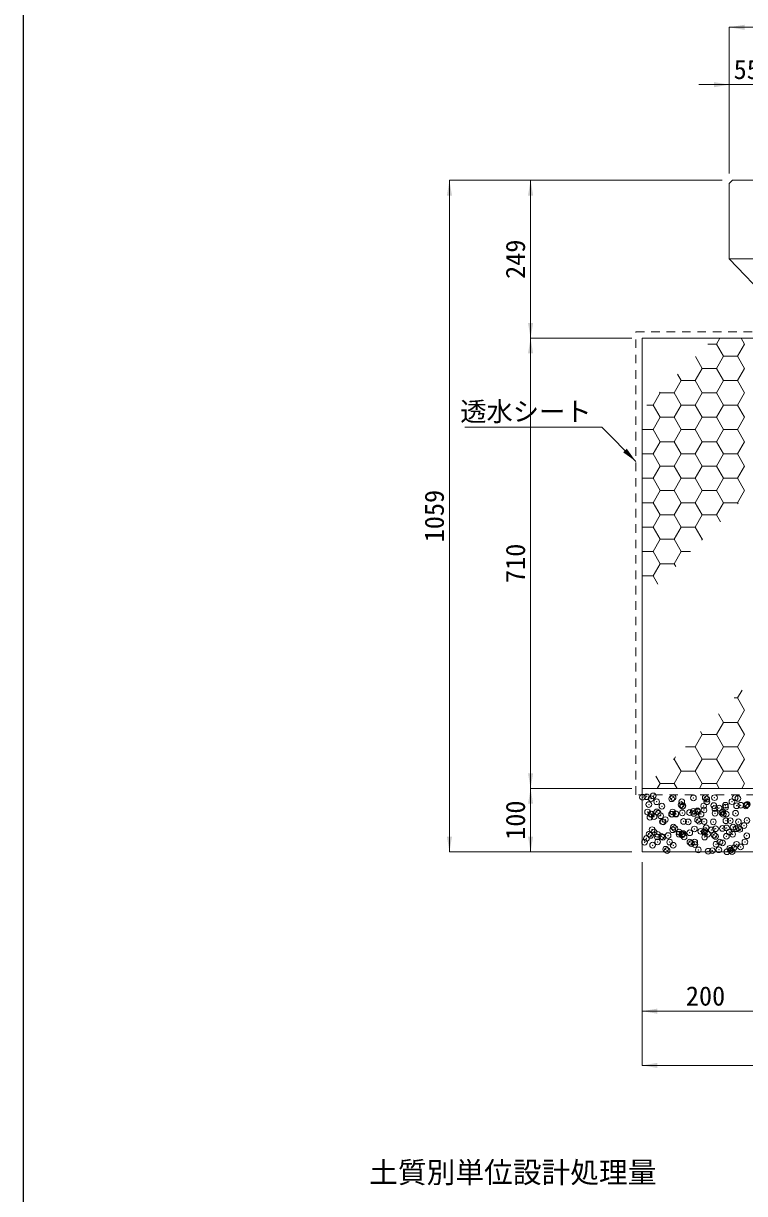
# Model space of a CAD drawing. Units: millimetres at full size. Extents: x 40781 to 122968, y -21714 to -2620.
# Drawn here: x 74005 to 75143, y -7576 to -5731 of the extents above; entities that cross this region are included whole.
import ezdxf
from ezdxf.enums import TextEntityAlignment as Align

# ---------------------------------------------------------------- set-up
doc = ezdxf.new("R2010")
doc.units = ezdxf.units.MM
doc.header["$LTSCALE"] = 18
doc.header["$PDMODE"] = 32
doc.header["$PDSIZE"] = 9
doc.linetypes.add('USER2', pattern=[1.35, 0.75, -0.6])
for name, color, linetype, lineweight in [('0_2', 7, 'Continuous', 9), ('ハッチング', 7, 'Continuous', 5), ('寸法線', 7, 'Continuous', 9), ('本体', 2, 'Continuous', 13), ('枠', 5, 'Continuous', 25)]:
    doc.layers.add(name, color=color, linetype=linetype, lineweight=lineweight)
doc.styles.add('ＭＳ ゴシック', font='')
doc.styles.get('ＭＳ ゴシック').set_extended_font_data('MS Gothic')

# ---------------------------------------------------------------- blocks, each defined once
blk = doc.blocks.new('filled_arrow')
at = {"color": 0, "linetype": 'Continuous', "lineweight": -2}
blk.add_solid([(7.5, 1.25), (0, 0), (7.5, -1.25)], dxfattribs=at)

msp = doc.modelspace()

# ---------------------------------------------------------------- linework, layer by layer
at = {"layer": 'ハッチング'}
for p, q in [((75084.6, -6236.16), (75098.27, -6236.16)), ((75098.27, -6236.16), (75103.56, -6227)), ((75109.39, -6255.41), (75098.27, -6236.16)), ((75131.61, -6255.41), (75142.72, -6236.16)), ((75142.72, -6236.16), (75137.44, -6227)), ((75098.27, -6274.66), (75109.39, -6255.41)), ((75109.39, -6255.41), (75131.61, -6255.41)), ((75142.72, -6274.66), (75131.61, -6255.41)), ((75076.05, -6274.66), (75065.09, -6255.67)), ((75042.71, -6293.9), (75036.91, -6283.85)), ((75064.94, -6293.9), (75076.05, -6274.66)), ((75076.05, -6274.66), (75098.27, -6274.66)), ((75109.39, -6293.9), (75098.27, -6274.66)), ((75131.61, -6293.9), (75142.72, -6274.66)), ((75031.6, -6313.15), (75042.71, -6293.9)), ((75042.71, -6293.9), (75064.94, -6293.9)), ((75076.05, -6313.15), (75064.94, -6293.9)), ((75098.27, -6313.15), (75109.39, -6293.9)), ((75109.39, -6293.9), (75131.61, -6293.9)), ((75142.72, -6313.15), (75131.61, -6293.9)), ((74998.26, -6332.4), (75009.37, -6313.15)), ((75009.37, -6313.15), (75008.73, -6312.03)), ((75009.38, -6313.15), (75031.6, -6313.15)), ((75042.71, -6332.4), (75031.6, -6313.15)), ((75064.94, -6332.4), (75076.05, -6313.15)), ((75076.05, -6313.15), (75098.27, -6313.15)), ((75109.39, -6332.4), (75098.27, -6313.15)), ((75131.61, -6332.4), (75142.72, -6313.15)), ((74988.36, -6332.4), (74998.26, -6332.4)), ((75009.37, -6351.65), (74998.26, -6332.4)), ((75031.6, -6351.65), (75042.71, -6332.4)), ((75042.71, -6332.4), (75064.94, -6332.4)), ((75076.05, -6351.65), (75064.94, -6332.4)), ((75098.27, -6351.65), (75109.39, -6332.4)), ((75109.39, -6332.4), (75131.61, -6332.4)), ((75142.72, -6351.65), (75131.61, -6332.4)), ((74998.26, -6370.89), (75009.37, -6351.65)), ((75009.38, -6351.65), (75031.6, -6351.65)), ((75042.71, -6370.89), (75031.6, -6351.65)), ((75064.94, -6370.89), (75076.05, -6351.65)), ((75076.05, -6351.65), (75098.27, -6351.65)), ((75109.39, -6370.89), (75098.27, -6351.65)), ((75131.61, -6370.89), (75142.72, -6351.65)), ((74981.1, -6370.89), (74998.26, -6370.89)), ((75009.37, -6390.14), (74998.26, -6370.89)), ((75031.6, -6390.14), (75042.71, -6370.89)), ((75042.71, -6370.89), (75064.94, -6370.89)), ((75076.05, -6390.14), (75064.94, -6370.89)), ((75098.27, -6390.14), (75109.39, -6370.89)), ((75109.39, -6370.89), (75131.61, -6370.89)), ((75142.72, -6390.14), (75131.61, -6370.89)), ((74998.26, -6409.39), (75009.37, -6390.14)), ((75009.38, -6390.14), (75031.6, -6390.14)), ((75042.71, -6409.39), (75031.6, -6390.14)), ((75064.94, -6409.39), (75076.05, -6390.14)), ((75076.05, -6390.14), (75098.27, -6390.14)), ((75109.39, -6409.39), (75098.27, -6390.14)), ((75131.61, -6409.39), (75142.72, -6390.14)), ((74981.1, -6409.39), (74998.26, -6409.39)), ((75009.37, -6428.64), (74998.26, -6409.39)), ((75031.6, -6428.64), (75042.71, -6409.39)), ((75042.71, -6409.39), (75064.94, -6409.39)), ((75076.05, -6428.64), (75064.94, -6409.39)), ((75098.27, -6428.64), (75109.39, -6409.39)), ((75109.39, -6409.39), (75131.61, -6409.39)), ((75142.72, -6428.64), (75131.61, -6409.39)), ((74998.26, -6447.88), (75009.37, -6428.64)), ((75009.38, -6428.64), (75031.6, -6428.64)), ((75042.71, -6447.88), (75031.6, -6428.64)), ((75064.94, -6447.88), (75076.05, -6428.64)), ((75076.05, -6428.64), (75098.27, -6428.64)), ((75109.39, -6447.88), (75098.27, -6428.64)), ((75131.61, -6447.88), (75142.72, -6428.64)), ((74981.1, -6447.88), (74998.26, -6447.88)), ((75009.37, -6467.13), (74998.26, -6447.88)), ((75031.6, -6467.13), (75042.71, -6447.88)), ((75042.71, -6447.88), (75064.94, -6447.88)), ((75076.05, -6467.13), (75064.94, -6447.88)), ((75098.27, -6467.13), (75109.39, -6447.88)), ((75109.39, -6447.88), (75131.61, -6447.88)), ((75142.72, -6467.13), (75131.61, -6447.88)), ((74998.26, -6486.38), (75009.37, -6467.13)), ((75009.38, -6467.13), (75031.6, -6467.13)), ((75042.71, -6486.38), (75031.6, -6467.13)), ((75064.94, -6486.38), (75076.05, -6467.13)), ((75076.05, -6467.13), (75098.27, -6467.13)), ((75109.39, -6486.38), (75098.27, -6467.13)), ((75131.61, -6486.38), (75142.72, -6467.13)), ((74981.1, -6486.38), (74998.26, -6486.38)), ((75009.37, -6505.63), (74998.26, -6486.38)), ((75031.6, -6505.63), (75042.71, -6486.38)), ((75042.71, -6486.38), (75064.94, -6486.38)), ((75076.05, -6505.63), (75064.94, -6486.38)), ((75098.27, -6505.63), (75109.39, -6486.38)), ((75109.39, -6486.38), (75131.61, -6486.38)), ((75132.63, -6488.14), (75131.61, -6486.38)), ((74998.26, -6524.87), (75009.37, -6505.63)), ((75009.38, -6505.63), (75031.6, -6505.63)), ((75042.71, -6524.87), (75031.6, -6505.63)), ((75064.94, -6524.87), (75076.05, -6505.63)), ((75076.05, -6505.63), (75098.27, -6505.63)), ((75104.45, -6516.32), (75098.27, -6505.63)), ((74981.1, -6524.87), (74998.26, -6524.87)), ((75009.37, -6544.12), (74998.26, -6524.87)), ((75031.6, -6544.12), (75042.71, -6524.87)), ((75042.71, -6524.87), (75064.94, -6524.87)), ((75076.05, -6544.12), (75064.94, -6524.87)), ((74998.26, -6563.37), (75009.37, -6544.12)), ((75009.38, -6544.12), (75031.6, -6544.12)), ((75042.71, -6563.37), (75031.6, -6544.12)), ((75075.24, -6545.52), (75076.05, -6544.12)), ((75076.05, -6544.12), (75076.64, -6544.12)), ((74981.1, -6563.37), (74998.26, -6563.37)), ((75009.37, -6582.62), (74998.26, -6563.37)), ((75031.6, -6582.62), (75042.71, -6563.37)), ((75042.71, -6563.37), (75057.39, -6563.37)), ((74998.26, -6601.86), (75009.37, -6582.62)), ((75009.38, -6582.62), (75031.6, -6582.62)), ((75034, -6586.77), (75031.6, -6582.62)), ((74981.1, -6601.86), (74998.26, -6601.86)), ((75005.82, -6614.95), (74998.26, -6601.86)), ((75131.61, -6794.34), (75138.7, -6782.06)), ((75126.42, -6794.34), (75131.61, -6794.34)), ((75142.72, -6813.58), (75131.61, -6794.34)), ((75109.39, -6832.83), (75101.53, -6819.23)), ((75131.61, -6832.83), (75142.72, -6813.58)), ((75098.27, -6852.08), (75109.39, -6832.83)), ((75109.39, -6832.83), (75131.61, -6832.83)), ((75142.72, -6852.08), (75131.61, -6832.83)), ((75064.94, -6871.33), (75076.05, -6852.08)), ((75076.05, -6852.08), (75073.35, -6847.41)), ((75076.05, -6852.08), (75098.27, -6852.08)), ((75109.39, -6871.33), (75098.27, -6852.08)), ((75131.61, -6871.33), (75142.72, -6852.08)), ((75049.44, -6871.33), (75064.94, -6871.33)), ((75076.05, -6890.57), (75064.94, -6871.33)), ((75098.27, -6890.57), (75109.39, -6871.33)), ((75109.39, -6871.33), (75131.61, -6871.33)), ((75142.72, -6890.57), (75131.61, -6871.33)), ((75030.19, -6890.57), (75031.6, -6890.57)), ((75031.6, -6890.57), (75033.53, -6887.23)), ((75042.71, -6909.82), (75031.6, -6890.57)), ((75064.94, -6909.82), (75076.05, -6890.57)), ((75076.05, -6890.57), (75098.27, -6890.57)), ((75109.39, -6909.82), (75098.27, -6890.57)), ((75131.61, -6909.82), (75142.72, -6890.57)), ((75009.37, -6929.07), (75002.9, -6917.86)), ((75031.6, -6929.07), (75042.71, -6909.82)), ((75042.71, -6909.82), (75064.94, -6909.82)), ((75076.05, -6929.07), (75064.94, -6909.82)), ((75098.27, -6929.07), (75109.39, -6909.82)), ((75109.39, -6909.82), (75131.61, -6909.82)), ((75142.72, -6929.07), (75131.61, -6909.82)), ((75004.8, -6937), (75009.37, -6929.07)), ((75009.38, -6929.07), (75031.6, -6929.07)), ((75036.18, -6937), (75031.6, -6929.07)), ((75071.47, -6937), (75076.05, -6929.07)), ((75076.05, -6929.07), (75098.27, -6929.07)), ((75102.85, -6937), (75098.27, -6929.07)), ((75138.15, -6937), (75142.72, -6929.07))]:
    msp.add_line(p, q, dxfattribs=at)
at = {"layer": 'ハッチング', "linetype": 'USER2', "lineweight": 9}
msp.add_lwpolyline([(75921.1, -6217), (76131.1, -6217), (76131.1, -6947), (74971.1, -6947), (74971.1, -6217), (75181.1, -6217)], dxfattribs=at)
at = {"layer": 'ハッチング', "lineweight": 20}
msp.add_lwpolyline([(75181.1, -6227), (74981.1, -6227), (74981.1, -6937), (76121.1, -6937), (76121.1, -6227), (75921.1, -6227)], dxfattribs=at)
msp.add_lwpolyline([(74981.1, -7037), (76121.1, -7037), (76121.1, -6937), (74981.1, -6937)], close=True, dxfattribs=at)
at = {"layer": 'ハッチング'}
for p in [(74981.67, -6950.91), (74988.28, -6950.04), (74995.2, -6953.04), (74998.6, -6948.68), (75004.03, -6958.04), (75027.69, -6953.2), (75029.86, -6951.23), (75043.58, -6957.97), (75061.99, -6951.96), (75080.68, -6951.66), (75083.02, -6953.81), (75083.13, -6957.9), (75095.23, -6951.54), (75122.68, -6957.83), (75127.72, -6951.69), (75132.25, -6952.79), (74989.66, -6974.15), (74991.68, -6962.37), (74995.01, -6977.56), (74996, -6977.51), (75004.32, -6973.96), (75006.67, -6976.1), (75012.37, -6964.95), (75027.56, -6977.75), (75028.49, -6977.67), (75029.21, -6974.08), (75034.17, -6976.88), (75034.56, -6977.49), (75042.5, -6962.81), (75044.5, -6975.52), (75044.84, -6964.96), (75045.62, -6964.52), (75055.89, -6975.08), (75061.75, -6973.25), (75062.79, -6976.43), (75068.36, -6972.38), (75068.75, -6974.01), (75074.11, -6977.42), (75078.1, -6964.68), (75078.68, -6971.02), (75094.07, -6963.93), (75095.93, -6968.75), (75096.03, -6976.01), (75102.54, -6967.88), (75106.71, -6975.52), (75108.3, -6973.93), (75109.05, -6977.66), (75112.41, -6963.44), (75112.87, -6966.52), (75113.66, -6977.35), (75128.52, -6976.16), (75130.12, -6964.25), (75136.73, -6963.38), (75144.89, -6964.37), (75145.65, -6963.02), (75147.05, -6962.02), (74993.38, -6982.26), (74999.99, -6981.38), (75010.31, -6980.03), (75013.17, -6989.42), (75014.29, -6989.84), (75017.71, -6986.23), (75030.35, -6997.81), (75046.42, -6988.99), (75053.84, -6989.77), (75068.53, -6986.66), (75070.87, -6988.81), (75078.9, -6989.15), (75093.39, -6989.7), (75113.21, -6987.91), (75120.1, -6987.79), (75124.58, -6997.86), (75132.94, -6989.63), (75141.83, -6995.59), (75146.45, -6987.49), (74987.83, -7015.87), (74992.18, -7008.96), (74994.52, -7011.1), (74996.8, -7001.98), (74999.91, -7005.95), (75005.08, -7013.6), (75005.27, -7009.36), (75011.7, -7012.73), (75013.97, -7013.89), (75022.02, -7011.37), (75029.29, -7002.14), (75032.7, -6999.95), (75039.27, -7009.1), (75039.46, -7005.88), (75043.74, -7010.08), (75044.82, -7009.29), (75045.88, -7008.22), (75047.22, -7013.46), (75056.21, -7006.87), (75063.59, -7000.9), (75073.46, -7004.59), (75079.01, -7005.81), (75079.7, -7013.62), (75080.07, -7003.72), (75081.92, -6998.93), (75084.37, -7009.22), (75090.39, -7002.36), (75094.56, -7010.52), (75096.83, -7000.48), (75096.9, -7012.66), (75107.64, -7000.09), (75114.01, -7012.38), (75114.25, -6999.22), (75118.56, -7005.74), (75123.92, -7009.15), (75129.32, -7000.63), (75132.74, -6999.37), (75135.08, -7001.51), (75146.13, -7011.64), (74985, -7021.72), (74997.6, -7026.45), (75005.57, -7021.23), (75018.21, -7032.81), (75020.55, -7034.95), (75024.55, -7021.65), (75030.09, -7026.61), (75056.38, -7021.66), (75058.73, -7023.81), (75064.1, -7021.57), (75064.39, -7025.37), (75069.77, -7033.93), (75091.78, -7035.06), (75097.63, -7024.95), (75102.1, -7033.71), (75103.65, -7021.5), (75107.95, -7022.78), (75119.35, -7031.43), (75120.59, -7034.37), (75125.96, -7030.56), (75130.12, -7025.1), (75136.29, -7029.2), (75143.2, -7021.43), (75085.17, -7035.94), (75114.81, -7036.85), (75122.93, -7036.51)]:
    msp.add_point(p, dxfattribs=at)
at = {"layer": '寸法線'}
for p, q in [((75118.6, -5736.73), (75983.6, -5736.73)), ((75118.6, -5967), (75118.6, -5736.73)), ((75070.6, -5827.15), (75221.6, -5827.15)), ((75118.6, -5967), (75118.6, -5827.15)), ((74677.19, -5978), (74677.19, -7037)), ((75107.6, -5978), (74677.19, -5978)), ((74805.16, -5978), (74805.16, -6227)), ((75107.6, -5978), (74805.16, -5978)), ((74965.1, -6227), (74805.16, -6227)), ((74805.16, -6227), (74805.16, -6937)), ((74965.1, -6227), (74805.16, -6227)), ((74965.1, -6937), (74805.16, -6937)), ((74805.16, -6937), (74805.16, -7037)), ((74965.1, -6937), (74805.16, -6937)), ((74965.1, -7037), (74677.19, -7037)), ((74965.1, -7037), (74805.16, -7037)), ((74981.1, -7053), (74981.1, -7288.19)), ((74981.1, -7053), (74981.1, -7373.73)), ((74981.1, -7288.19), (75181.1, -7288.19)), ((74981.1, -7373.73), (76121.1, -7373.73))]:
    msp.add_line(p, q, dxfattribs=at)
msp.add_lwpolyline([(74971.1, -6421.2), (74917.34, -6367.44), (74701.22, -6367.44)], dxfattribs=at)
at = {"layer": '本体'}
for p, q in [((75118.6, -5983), (75123.6, -5978)), ((75123.6, -5978), (75978.6, -5978)), ((75118.6, -5983), (75118.6, -6102))]:
    msp.add_line(p, q, dxfattribs=at)
at = {"layer": '本体', "lineweight": 9}
msp.add_line((75118.6, -6102), (75983.6, -6102), dxfattribs=at)
at = {"layer": '本体'}
msp.add_lwpolyline([(75118.6, -6102), (75181.1, -6167), (75181.1, -6737), (75921.1, -6737), (75921.1, -6167), (75983.6, -6102)], dxfattribs=at)
at = {"layer": '枠'}
msp.add_line((74005.18, -9323.95), (74005.18, -4843.95), dxfattribs=at)

# ---------------------------------------------------------------- block references
at = {"layer": '寸法線', "xscale": 3.2, "yscale": 3.2}
for p in [(75118.6, -5736.73), (74981.1, -7288.19), (74981.1, -7373.73)]:
    msp.add_blockref('filled_arrow', p, dxfattribs=at)
for p, rotation in [((75118.6, -5827.15), 180), ((74677.19, -5978), 270), ((74805.16, -5978), 270), ((74805.16, -6227), 90), ((74805.16, -6227), 270), ((74971.1, -6421.2), 135), ((74805.16, -6937), 90), ((74805.16, -6937), 270), ((74677.19, -7037), 90), ((74805.16, -7037), 90)]:
    msp.add_blockref('filled_arrow', p, dxfattribs=dict(at, rotation=rotation))

# ---------------------------------------------------------------- texts
at = {"layer": '0_2', "style": 'ＭＳ ゴシック'}
msp.add_text('土質別単位設計処理量 ', height=33.23, dxfattribs=at).set_placement((74550.48, -7542.41), align=Align.MIDDLE_LEFT)
at = {"layer": '寸法線', "style": 'ＭＳ ゴシック'}
for s, p in [('55', (75146.1, -5803.15)), ('200', (75081.1, -7264.19))]:
    msp.add_text(s, height=30.38, dxfattribs=at).set_placement(p, align=Align.MIDDLE_CENTER)
for s, p in [('249', (74781.16, -6102.5)), ('1059', (74653.19, -6507.5)), ('710', (74781.16, -6582)), ('100', (74781.16, -6987))]:
    msp.add_text(s, height=30.38, rotation=90, dxfattribs=at).set_placement(p, align=Align.MIDDLE_CENTER)
msp.add_text('透水シート', height=30.38, dxfattribs=at).set_placement((74901.34, -6327.41), align=Align.TOP_RIGHT)

doc.saveas('drawing.dxf')
